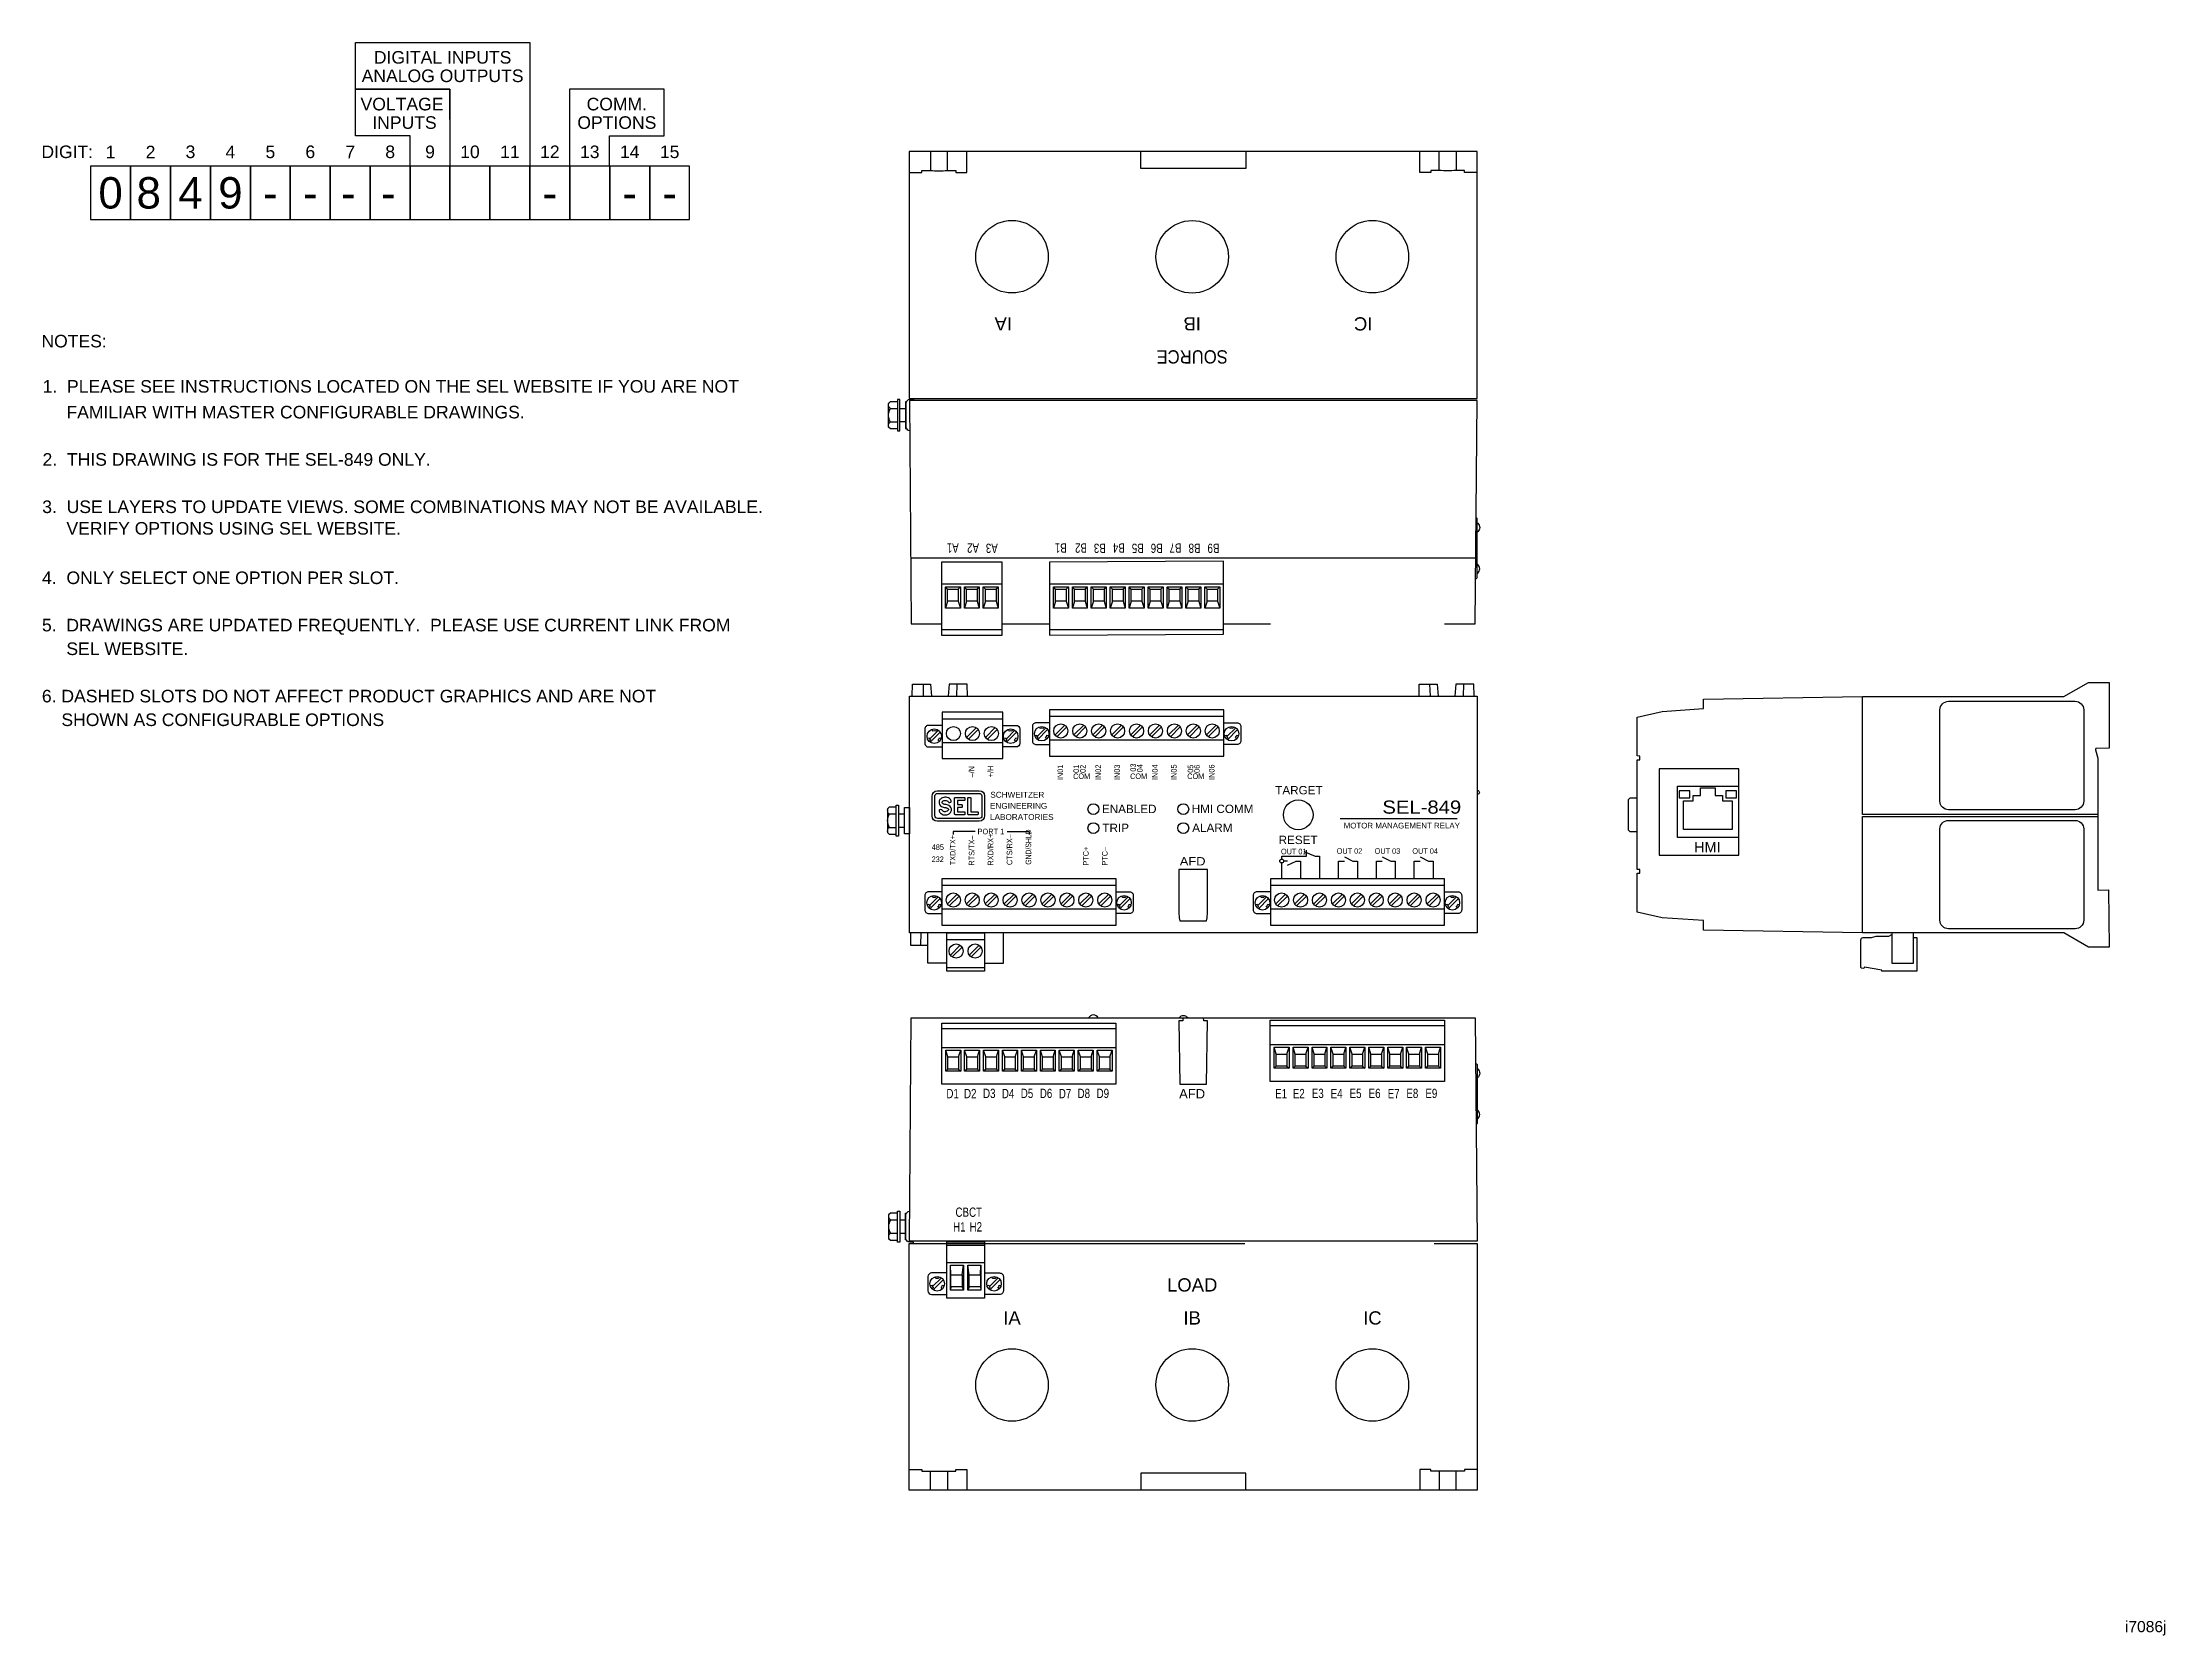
# Model space of a CAD drawing. Header units: inches. Extents: x 1 to 23.4, y 0.4 to 17.2.
import ezdxf
from ezdxf.enums import TextEntityAlignment as Align

# ---------------------------------------------------------------- set-up
doc = ezdxf.new("R2010")
doc.units = ezdxf.units.IN
doc.header["$MEASUREMENT"] = 0
doc.layers.add('4.00____[DWG]', color=7, linetype='Continuous')
doc.styles.add('Arial', font='arial.ttf')

msp = doc.modelspace()

# ---------------------------------------------------------------- linework, layer by layer
at = {"layer": '4.00____[DWG]'}
for points in [[(5.3, 16.411), (5.3, 16.73), (4.3, 16.73), (4.3, 17.224), (6.144, 17.224), (6.144, 15.917)], [(4.878, 15.917), (4.879, 16.236), (4.3, 16.236), (4.3, 16.73), (5.3, 16.73), (5.3, 15.917)], [(6.984, 15.917), (6.984, 16.236), (7.563, 16.236), (7.563, 16.73), (6.562, 16.73), (6.562, 15.917)], [(10.555, 15.871), (10.643, 15.871), (10.643, 15.851), (10.76, 15.851), (10.76, 16.071)], [(13.708, 16.071), (13.708, 15.891), (12.598, 15.891), (12.598, 16.071)], [(15.751, 15.871), (15.663, 15.871), (15.663, 15.851), (15.546, 15.851), (15.546, 16.071)], [(10.153, 15.851), (10.287, 15.851), (10.287, 15.871), (10.376, 15.871)], [(16.153, 15.851), (16.019, 15.851), (16.019, 15.871), (15.93, 15.871)], [(10.027, 13.143), (9.953, 13.143), (9.934, 13.161), (9.934, 13.411), (9.953, 13.429), (10.028, 13.429)], [(9.954, 13.357), (10.028, 13.357)], [(10.052, 13.355), (10.114, 13.355)], [(10.121, 13.426), (10.114, 13.426), (10.114, 13.146), (10.122, 13.146)], [(15.807, 11.082), (16.132, 11.082), (16.152, 13.441), (10.154, 13.441), (10.174, 11.082), (10.494, 11.082)], [(9.954, 13.214), (10.028, 13.214)], [(10.114, 13.217), (10.052, 13.217)], [(10.168, 11.78), (16.138, 11.78)], [(11.134, 11.502), (10.494, 11.502)], [(10.558, 11.449), (10.535, 11.471)], [(10.67, 11.449), (10.693, 11.471)], [(10.758, 11.449), (10.735, 11.471)], [(10.87, 11.449), (10.893, 11.471)], [(10.958, 11.449), (10.935, 11.471)], [(11.07, 11.449), (11.093, 11.471)], [(13.472, 11.502), (11.635, 11.502)], [(11.699, 11.449), (11.676, 11.471)], [(11.811, 11.449), (11.834, 11.471)], [(11.899, 11.449), (11.876, 11.471)], [(12.011, 11.449), (12.034, 11.471)], [(12.099, 11.449), (12.076, 11.471)], [(12.211, 11.449), (12.234, 11.471)], [(12.299, 11.449), (12.276, 11.471)], [(12.411, 11.449), (12.434, 11.471)], [(12.499, 11.449), (12.476, 11.471)], [(12.611, 11.449), (12.634, 11.471)], [(12.699, 11.449), (12.676, 11.471)], [(12.811, 11.449), (12.834, 11.471)], [(12.899, 11.449), (12.876, 11.471)], [(13.011, 11.449), (13.034, 11.471)], [(13.099, 11.449), (13.076, 11.471)], [(13.211, 11.449), (13.234, 11.471)], [(13.299, 11.449), (13.276, 11.471)], [(13.411, 11.449), (13.434, 11.471)], [(10.558, 11.32), (10.535, 11.248)], [(10.67, 11.32), (10.693, 11.248)], [(10.758, 11.32), (10.735, 11.248)], [(10.87, 11.32), (10.893, 11.248)], [(10.958, 11.32), (10.935, 11.248)], [(11.07, 11.32), (11.093, 11.248)], [(11.699, 11.32), (11.676, 11.248)], [(11.811, 11.32), (11.834, 11.248)], [(11.899, 11.32), (11.876, 11.248)], [(12.011, 11.32), (12.034, 11.248)], [(12.099, 11.32), (12.076, 11.248)], [(12.211, 11.32), (12.234, 11.248)], [(12.299, 11.32), (12.276, 11.248)], [(12.411, 11.32), (12.434, 11.248)], [(12.499, 11.32), (12.476, 11.248)], [(12.611, 11.32), (12.634, 11.248)], [(12.699, 11.32), (12.676, 11.248)], [(12.811, 11.32), (12.834, 11.248)], [(12.899, 11.32), (12.876, 11.248)], [(13.011, 11.32), (13.034, 11.248)], [(13.099, 11.32), (13.076, 11.248)], [(13.211, 11.32), (13.234, 11.248)], [(13.299, 11.32), (13.276, 11.248)], [(13.411, 11.32), (13.434, 11.248)], [(10.494, 11.022), (11.134, 11.022)], [(11.134, 11.082), (11.635, 11.082)], [(11.635, 11.022), (13.472, 11.021)], [(13.472, 11.082), (13.97, 11.082)], [(10.185, 10.316), (10.188, 10.445), (10.377, 10.445), (10.388, 10.316)], [(10.298, 10.445), (10.301, 10.316)], [(10.767, 10.316), (10.765, 10.445), (10.575, 10.445), (10.564, 10.316)], [(10.655, 10.445), (10.651, 10.316)], [(15.539, 10.316), (15.541, 10.445), (15.731, 10.445), (15.742, 10.316)], [(15.651, 10.445), (15.655, 10.316)], [(16.121, 10.316), (16.118, 10.445), (15.929, 10.445), (15.918, 10.316)], [(16.008, 10.445), (16.005, 10.316)], [(22.832, 7.666), (22.612, 7.666), (22.352, 7.816), (20.224, 7.816), (18.543, 7.845), (18.543, 7.946), (18.107, 7.976), (17.843, 8.036), (17.843, 8.446), (17.873, 8.447), (17.873, 8.487), (17.843, 8.488), (17.843, 9.644), (17.873, 9.644), (17.873, 9.685), (17.843, 9.686), (17.843, 10.096), (18.107, 10.155), (18.543, 10.186), (18.543, 10.287), (20.224, 10.313), (22.352, 10.313), (22.612, 10.463), (22.832, 10.463), (22.832, 9.768), (22.695, 9.763), (22.693, 9.763), (22.691, 9.763), (22.69, 9.762), (22.688, 9.761), (22.687, 9.759), (22.686, 9.758), (22.686, 9.756), (22.685, 9.754), (22.685, 9.752), (22.686, 9.751), (22.712, 9.664), (22.712, 8.268), (22.824, 8.27), (22.832, 7.666)], [(13.475, 10.102), (11.635, 10.102)], [(22.712, 9.068), (20.224, 9.068), (20.224, 10.313)], [(10.46, 9.957), (10.368, 9.865)], [(10.373, 9.831), (10.48, 9.938)], [(11.14, 10.075), (10.5, 10.075)], [(10.862, 9.985), (10.758, 9.881)], [(10.778, 9.862), (10.881, 9.965)], [(11.062, 9.985), (10.958, 9.881)], [(10.978, 9.862), (11.081, 9.965)], [(11.267, 9.957), (11.175, 9.865)], [(11.18, 9.831), (11.287, 9.938)], [(11.595, 9.984), (11.503, 9.891)], [(11.508, 9.858), (11.615, 9.965)], [(11.796, 10.012), (11.693, 9.908)], [(11.712, 9.889), (11.816, 9.992)], [(11.996, 10.012), (11.893, 9.908)], [(11.912, 9.889), (12.016, 9.992)], [(12.196, 10.012), (12.093, 9.908)], [(12.112, 9.889), (12.216, 9.992)], [(12.396, 10.012), (12.293, 9.908)], [(12.312, 9.889), (12.416, 9.992)], [(12.596, 10.012), (12.493, 9.908)], [(12.512, 9.889), (12.616, 9.992)], [(12.796, 10.012), (12.693, 9.908)], [(12.712, 9.889), (12.816, 9.992)], [(12.996, 10.012), (12.893, 9.908)], [(12.912, 9.889), (13.016, 9.992)], [(13.196, 10.012), (13.093, 9.908)], [(13.112, 9.889), (13.216, 9.992)], [(13.396, 10.012), (13.293, 9.908)], [(13.312, 9.889), (13.416, 9.992)], [(13.602, 9.984), (13.509, 9.891)], [(13.515, 9.858), (13.622, 9.965)], [(11.14, 9.826), (10.5, 9.826)], [(13.475, 9.853), (11.635, 9.853)], [(18.913, 9.349), (18.919, 9.349), (18.919, 9.549), (18.075, 9.549), (18.075, 8.637), (18.919, 8.637), (18.919, 8.837), (18.913, 8.837)], [(17.843, 9.239), (17.767, 9.239), (17.75, 9.221), (17.75, 8.906), (17.767, 8.889), (17.843, 8.889)], [(18.913, 8.823), (18.268, 8.823), (18.268, 9.368), (18.913, 9.368), (18.913, 8.823)], [(18.287, 9.316), (18.287, 9.242), (18.401, 9.242), (18.401, 9.316), (18.287, 9.316)], [(18.846, 9.212), (18.846, 8.908), (18.334, 8.908), (18.334, 9.212), (18.436, 9.212), (18.436, 9.267), (18.513, 9.267), (18.513, 9.349), (18.667, 9.349), (18.667, 9.267), (18.744, 9.267), (18.744, 9.212), (18.846, 9.212)], [(18.78, 9.316), (18.78, 9.242), (18.894, 9.242), (18.894, 9.316), (18.78, 9.316)], [(10.014, 9.145), (9.94, 9.145), (9.921, 9.127), (9.921, 8.877), (9.94, 8.859), (10.015, 8.859)], [(9.941, 9.074), (10.015, 9.074)], [(10.101, 9.071), (10.039, 9.071)], [(15.94, 9.021), (14.706, 9.021)], [(20.224, 7.816), (20.224, 9.046), (22.712, 9.046)], [(9.941, 8.931), (10.015, 8.931)], [(10.039, 8.933), (10.101, 8.933)], [(10.848, 8.888), (10.618, 8.888), (10.618, 8.857)], [(11.188, 8.888), (11.418, 8.888), (11.418, 8.857)], [(14.088, 8.596), (14.088, 8.626), (14.35, 8.626), (14.35, 8.692)], [(14.088, 8.388), (14.088, 8.556)], [(14.15, 8.576), (14.108, 8.576)], [(14.15, 8.533), (14.24, 8.576), (14.288, 8.576), (14.288, 8.388)], [(14.321, 8.678), (14.44, 8.626), (14.488, 8.626), (14.488, 8.388)], [(14.688, 8.388), (14.688, 8.576), (14.75, 8.576)], [(14.75, 8.62), (14.84, 8.576), (14.888, 8.576), (14.888, 8.388)], [(15.088, 8.388), (15.088, 8.576), (15.15, 8.576)], [(15.15, 8.62), (15.24, 8.576), (15.288, 8.576), (15.288, 8.388)], [(15.488, 8.388), (15.488, 8.576), (15.55, 8.576)], [(15.55, 8.62), (15.64, 8.576), (15.688, 8.576), (15.688, 8.388)], [(12.338, 8.316), (10.498, 8.316)], [(13.305, 8.485), (13.001, 8.485), (13.001, 8.033), (13.005, 7.974), (13.013, 7.943), (13.293, 7.943), (13.301, 7.974), (13.305, 8.033), (13.305, 8.485)], [(15.808, 8.316), (13.968, 8.316)], [(10.458, 8.198), (10.366, 8.106)], [(10.371, 8.072), (10.478, 8.179)], [(10.66, 8.226), (10.556, 8.122)], [(10.576, 8.103), (10.679, 8.206)], [(10.86, 8.226), (10.756, 8.122)], [(10.776, 8.103), (10.879, 8.206)], [(11.06, 8.226), (10.956, 8.122)], [(10.976, 8.103), (11.079, 8.206)], [(11.26, 8.226), (11.156, 8.122)], [(11.176, 8.103), (11.279, 8.206)], [(11.46, 8.226), (11.356, 8.122)], [(11.376, 8.103), (11.479, 8.206)], [(11.66, 8.226), (11.556, 8.122)], [(11.576, 8.103), (11.679, 8.206)], [(11.86, 8.226), (11.756, 8.122)], [(11.776, 8.103), (11.879, 8.206)], [(12.06, 8.226), (11.956, 8.122)], [(11.976, 8.103), (12.079, 8.206)], [(12.26, 8.226), (12.156, 8.122)], [(12.176, 8.103), (12.279, 8.206)], [(12.465, 8.198), (12.373, 8.106)], [(12.378, 8.072), (12.485, 8.179)], [(13.928, 8.198), (13.836, 8.106)], [(13.841, 8.072), (13.948, 8.179)], [(14.129, 8.226), (14.026, 8.122)], [(14.045, 8.103), (14.149, 8.206)], [(14.329, 8.226), (14.226, 8.122)], [(14.245, 8.103), (14.349, 8.206)], [(14.529, 8.226), (14.426, 8.122)], [(14.445, 8.103), (14.549, 8.206)], [(14.729, 8.226), (14.626, 8.122)], [(14.645, 8.103), (14.749, 8.206)], [(14.929, 8.226), (14.826, 8.122)], [(14.845, 8.103), (14.949, 8.206)], [(15.129, 8.226), (15.026, 8.122)], [(15.045, 8.103), (15.149, 8.206)], [(15.329, 8.226), (15.226, 8.122)], [(15.245, 8.103), (15.349, 8.206)], [(15.529, 8.226), (15.426, 8.122)], [(15.445, 8.103), (15.549, 8.206)], [(15.729, 8.226), (15.626, 8.122)], [(15.645, 8.103), (15.749, 8.206)], [(15.935, 8.198), (15.843, 8.106)], [(15.848, 8.072), (15.955, 8.179)], [(12.338, 8.067), (10.498, 8.067)], [(15.808, 8.067), (13.968, 8.067)], [(10.164, 7.816), (10.166, 7.687), (10.348, 7.687)], [(10.276, 7.687), (10.28, 7.816)], [(10.548, 7.498), (10.348, 7.498), (10.348, 7.816)], [(10.948, 7.743), (10.548, 7.743)], [(10.69, 7.686), (10.587, 7.583)], [(10.606, 7.563), (10.71, 7.667)], [(10.89, 7.686), (10.787, 7.583)], [(10.806, 7.563), (10.91, 7.667)], [(10.948, 7.498), (11.148, 7.498), (11.148, 7.816)], [(20.536, 7.816), (20.536, 7.498), (20.764, 7.498), (20.764, 7.816)], [(10.548, 7.451), (10.948, 7.451)], [(12.337, 6.804), (10.497, 6.804)], [(13.043, 6.918), (13.042, 6.888), (13.001, 6.888), (13.013, 6.218), (13.293, 6.218), (13.305, 6.888), (13.264, 6.888), (13.263, 6.918)], [(15.807, 6.835), (13.967, 6.835)], [(12.337, 6.604), (10.497, 6.604)], [(10.561, 6.506), (10.538, 6.579)], [(10.673, 6.506), (10.696, 6.579)], [(10.761, 6.506), (10.738, 6.579)], [(10.873, 6.506), (10.896, 6.579)], [(10.961, 6.506), (10.938, 6.579)], [(11.073, 6.506), (11.096, 6.579)], [(11.161, 6.506), (11.138, 6.579)], [(11.273, 6.506), (11.296, 6.579)], [(11.361, 6.506), (11.338, 6.579)], [(11.473, 6.506), (11.496, 6.579)], [(11.561, 6.506), (11.538, 6.579)], [(11.673, 6.506), (11.696, 6.579)], [(11.761, 6.506), (11.738, 6.579)], [(11.873, 6.506), (11.896, 6.579)], [(11.961, 6.506), (11.938, 6.579)], [(12.073, 6.506), (12.096, 6.579)], [(12.161, 6.506), (12.138, 6.579)], [(12.273, 6.506), (12.296, 6.579)], [(15.807, 6.634), (13.967, 6.634)], [(14.031, 6.537), (14.008, 6.609)], [(14.143, 6.537), (14.166, 6.609)], [(14.231, 6.537), (14.208, 6.609)], [(14.343, 6.537), (14.366, 6.609)], [(14.431, 6.537), (14.408, 6.609)], [(14.543, 6.537), (14.566, 6.609)], [(14.631, 6.537), (14.608, 6.609)], [(14.743, 6.537), (14.766, 6.609)], [(14.831, 6.537), (14.808, 6.609)], [(14.943, 6.537), (14.966, 6.609)], [(15.031, 6.537), (15.008, 6.609)], [(15.143, 6.537), (15.166, 6.609)], [(15.231, 6.537), (15.208, 6.609)], [(15.343, 6.537), (15.366, 6.609)], [(15.431, 6.537), (15.408, 6.609)], [(15.543, 6.537), (15.566, 6.609)], [(15.631, 6.537), (15.608, 6.609)], [(15.743, 6.537), (15.766, 6.609)], [(10.561, 6.377), (10.538, 6.356)], [(10.673, 6.377), (10.696, 6.356)], [(10.761, 6.377), (10.738, 6.356)], [(10.873, 6.377), (10.896, 6.356)], [(10.961, 6.377), (10.938, 6.356)], [(11.073, 6.377), (11.096, 6.356)], [(11.161, 6.377), (11.138, 6.356)], [(11.273, 6.377), (11.296, 6.356)], [(11.361, 6.377), (11.338, 6.356)], [(11.473, 6.377), (11.496, 6.356)], [(11.561, 6.377), (11.538, 6.356)], [(11.673, 6.377), (11.696, 6.356)], [(11.761, 6.377), (11.738, 6.356)], [(11.873, 6.377), (11.896, 6.356)], [(11.961, 6.377), (11.938, 6.356)], [(12.073, 6.377), (12.096, 6.356)], [(12.161, 6.377), (12.138, 6.356)], [(12.273, 6.377), (12.296, 6.356)], [(14.031, 6.408), (14.008, 6.386)], [(14.143, 6.408), (14.166, 6.386)], [(14.231, 6.408), (14.208, 6.386)], [(14.343, 6.408), (14.366, 6.386)], [(14.431, 6.408), (14.408, 6.386)], [(14.543, 6.408), (14.566, 6.386)], [(14.631, 6.408), (14.608, 6.386)], [(14.743, 6.408), (14.766, 6.386)], [(14.831, 6.408), (14.808, 6.386)], [(14.943, 6.408), (14.966, 6.386)], [(15.031, 6.408), (15.008, 6.386)], [(15.143, 6.408), (15.166, 6.386)], [(15.231, 6.408), (15.208, 6.386)], [(15.343, 6.408), (15.366, 6.386)], [(15.431, 6.408), (15.408, 6.386)], [(15.543, 6.408), (15.566, 6.386)], [(15.631, 6.408), (15.608, 6.386)], [(15.743, 6.408), (15.766, 6.386)], [(10.027, 4.857), (9.953, 4.857), (9.934, 4.839), (9.934, 4.589), (9.953, 4.571), (10.028, 4.571)], [(9.954, 4.786), (10.028, 4.786)], [(10.114, 4.783), (10.052, 4.783)], [(10.121, 4.574), (10.114, 4.574), (10.114, 4.854), (10.122, 4.854)], [(9.954, 4.643), (10.028, 4.643)], [(10.052, 4.645), (10.114, 4.645)], [(15.698, 4.536), (16.153, 4.536), (16.153, 1.929), (10.153, 1.929), (10.153, 4.536), (13.698, 4.536)], [(10.548, 4.516), (10.948, 4.516)], [(10.548, 4.333), (10.948, 4.333)], [(10.592, 4.203), (10.587, 4.307)], [(10.712, 4.203), (10.726, 4.307)], [(10.785, 4.203), (10.77, 4.307)], [(10.904, 4.203), (10.91, 4.307)], [(10.492, 4.173), (10.399, 4.08)], [(10.404, 4.046), (10.511, 4.153)], [(10.592, 4.077), (10.587, 4.042)], [(10.712, 4.077), (10.726, 4.042)], [(10.785, 4.077), (10.77, 4.042)], [(10.904, 4.077), (10.91, 4.042)], [(11.092, 4.173), (10.999, 4.08)], [(11.004, 4.046), (11.111, 4.153)], [(10.153, 2.149), (10.287, 2.149), (10.287, 2.129), (10.376, 2.129)], [(10.555, 2.129), (10.643, 2.129), (10.643, 2.149), (10.76, 2.149), (10.76, 1.929)], [(13.708, 1.929), (13.708, 2.109), (12.598, 2.109), (12.598, 1.929)], [(15.751, 2.129), (15.663, 2.129), (15.663, 2.149), (15.546, 2.149), (15.546, 1.929)], [(16.153, 2.149), (16.019, 2.149), (16.019, 2.129), (15.93, 2.129)]]:
    msp.add_lwpolyline(points, dxfattribs=at)
for points in [[(10.153, 13.464), (16.153, 13.464), (16.153, 16.071), (10.153, 16.071)], [(1.503, 15.917), (1.503, 15.354), (1.925, 15.354), (1.925, 15.917)], [(1.925, 15.917), (1.925, 15.354), (2.347, 15.354), (2.347, 15.917)], [(2.347, 15.917), (2.347, 15.354), (2.769, 15.354), (2.769, 15.917)], [(2.769, 15.917), (2.769, 15.354), (3.191, 15.354), (3.191, 15.917)], [(3.191, 15.917), (3.191, 15.354), (3.613, 15.354), (3.613, 15.917)], [(3.613, 15.917), (3.613, 15.354), (4.035, 15.354), (4.035, 15.917)], [(4.035, 15.917), (4.035, 15.354), (4.457, 15.354), (4.457, 15.917)], [(4.457, 15.917), (4.457, 15.354), (4.878, 15.354), (4.878, 15.917)], [(4.878, 15.917), (4.878, 15.354), (5.3, 15.354), (5.3, 15.917)], [(5.3, 15.917), (5.3, 15.354), (5.722, 15.354), (5.722, 15.917)], [(5.722, 15.917), (5.722, 15.354), (6.144, 15.354), (6.144, 15.917)], [(6.144, 15.917), (6.144, 15.354), (6.566, 15.354), (6.566, 15.917)], [(6.566, 15.917), (6.566, 15.354), (6.988, 15.354), (6.988, 15.917)], [(6.988, 15.917), (6.988, 15.354), (7.41, 15.354), (7.41, 15.917)], [(7.41, 15.917), (7.41, 15.354), (7.832, 15.354), (7.832, 15.917)], [(10.028, 13.122), (10.052, 13.122), (10.052, 13.45), (10.028, 13.45)], [(10.494, 10.963), (11.134, 10.963), (11.135, 11.734), (10.495, 11.734)], [(11.635, 10.963), (13.472, 10.973), (13.472, 11.745), (11.636, 11.734)], [(10.535, 11.471), (10.693, 11.471), (10.693, 11.248), (10.535, 11.248)], [(10.558, 11.449), (10.67, 11.449), (10.67, 11.32), (10.558, 11.32)], [(10.735, 11.471), (10.893, 11.471), (10.893, 11.248), (10.735, 11.248)], [(10.758, 11.449), (10.87, 11.449), (10.87, 11.32), (10.758, 11.32)], [(10.935, 11.471), (11.093, 11.471), (11.093, 11.248), (10.935, 11.248)], [(10.958, 11.449), (11.07, 11.449), (11.07, 11.32), (10.958, 11.32)], [(11.676, 11.471), (11.834, 11.471), (11.834, 11.248), (11.676, 11.248)], [(11.699, 11.449), (11.811, 11.449), (11.811, 11.32), (11.699, 11.32)], [(11.876, 11.471), (12.034, 11.471), (12.034, 11.248), (11.876, 11.248)], [(11.899, 11.449), (12.011, 11.449), (12.011, 11.32), (11.899, 11.32)], [(12.076, 11.471), (12.234, 11.471), (12.234, 11.248), (12.076, 11.248)], [(12.099, 11.449), (12.211, 11.449), (12.211, 11.32), (12.099, 11.32)], [(12.276, 11.471), (12.434, 11.471), (12.434, 11.248), (12.276, 11.248)], [(12.299, 11.449), (12.411, 11.449), (12.411, 11.32), (12.299, 11.32)], [(12.476, 11.471), (12.634, 11.471), (12.634, 11.248), (12.476, 11.248)], [(12.499, 11.449), (12.611, 11.449), (12.611, 11.32), (12.499, 11.32)], [(12.676, 11.471), (12.834, 11.471), (12.834, 11.248), (12.676, 11.248)], [(12.699, 11.449), (12.811, 11.449), (12.811, 11.32), (12.699, 11.32)], [(12.876, 11.471), (13.034, 11.471), (13.034, 11.248), (12.876, 11.248)], [(12.899, 11.449), (13.011, 11.449), (13.011, 11.32), (12.899, 11.32)], [(13.076, 11.471), (13.234, 11.471), (13.234, 11.248), (13.076, 11.248)], [(13.099, 11.449), (13.211, 11.449), (13.211, 11.32), (13.099, 11.32)], [(13.276, 11.471), (13.434, 11.471), (13.434, 11.248), (13.276, 11.248)], [(13.299, 11.449), (13.411, 11.449), (13.411, 11.32), (13.299, 11.32)], [(10.154, 10.316), (16.152, 10.316), (16.152, 7.816), (10.154, 7.816)], [(10.5, 9.658), (11.14, 9.658), (11.14, 10.147), (10.5, 10.147)], [(11.635, 9.684), (13.475, 9.684), (13.475, 10.173), (11.635, 10.173)], [(10.015, 9.166), (10.039, 9.166), (10.039, 8.838), (10.015, 8.838)], [(10.101, 9.142), (10.154, 9.142), (10.154, 8.862), (10.101, 8.862)], [(10.498, 7.899), (12.338, 7.899), (12.338, 8.388), (10.498, 8.388)], [(13.968, 7.899), (15.808, 7.899), (15.808, 8.388), (13.968, 8.388)], [(10.948, 7.411), (10.548, 7.411), (10.548, 7.816), (10.948, 7.816)], [(10.174, 6.918), (16.132, 6.918), (16.152, 4.559), (10.154, 4.559)], [(10.497, 6.864), (12.337, 6.864), (12.337, 6.218), (10.497, 6.218)], [(13.967, 6.894), (15.807, 6.894), (15.807, 6.248), (13.967, 6.248)], [(10.538, 6.579), (10.696, 6.579), (10.696, 6.356), (10.538, 6.356)], [(10.561, 6.506), (10.673, 6.506), (10.673, 6.377), (10.561, 6.377)], [(10.738, 6.579), (10.896, 6.579), (10.896, 6.356), (10.738, 6.356)], [(10.761, 6.506), (10.873, 6.506), (10.873, 6.377), (10.761, 6.377)], [(10.938, 6.579), (11.096, 6.579), (11.096, 6.356), (10.938, 6.356)], [(10.961, 6.506), (11.073, 6.506), (11.073, 6.377), (10.961, 6.377)], [(11.138, 6.579), (11.296, 6.579), (11.296, 6.356), (11.138, 6.356)], [(11.161, 6.506), (11.273, 6.506), (11.273, 6.377), (11.161, 6.377)], [(11.338, 6.579), (11.496, 6.579), (11.496, 6.356), (11.338, 6.356)], [(11.361, 6.506), (11.473, 6.506), (11.473, 6.377), (11.361, 6.377)], [(11.538, 6.579), (11.696, 6.579), (11.696, 6.356), (11.538, 6.356)], [(11.561, 6.506), (11.673, 6.506), (11.673, 6.377), (11.561, 6.377)], [(11.738, 6.579), (11.896, 6.579), (11.896, 6.356), (11.738, 6.356)], [(11.761, 6.506), (11.873, 6.506), (11.873, 6.377), (11.761, 6.377)], [(11.938, 6.579), (12.096, 6.579), (12.096, 6.356), (11.938, 6.356)], [(11.961, 6.506), (12.073, 6.506), (12.073, 6.377), (11.961, 6.377)], [(12.138, 6.579), (12.296, 6.579), (12.296, 6.356), (12.138, 6.356)], [(12.161, 6.506), (12.273, 6.506), (12.273, 6.377), (12.161, 6.377)], [(14.008, 6.609), (14.166, 6.609), (14.166, 6.386), (14.008, 6.386)], [(14.031, 6.537), (14.143, 6.537), (14.143, 6.408), (14.031, 6.408)], [(14.208, 6.609), (14.366, 6.609), (14.366, 6.386), (14.208, 6.386)], [(14.231, 6.537), (14.343, 6.537), (14.343, 6.408), (14.231, 6.408)], [(14.408, 6.609), (14.566, 6.609), (14.566, 6.386), (14.408, 6.386)], [(14.431, 6.537), (14.543, 6.537), (14.543, 6.408), (14.431, 6.408)], [(14.608, 6.609), (14.766, 6.609), (14.766, 6.386), (14.608, 6.386)], [(14.631, 6.537), (14.743, 6.537), (14.743, 6.408), (14.631, 6.408)], [(14.808, 6.609), (14.966, 6.609), (14.966, 6.386), (14.808, 6.386)], [(14.831, 6.537), (14.943, 6.537), (14.943, 6.408), (14.831, 6.408)], [(15.008, 6.609), (15.166, 6.609), (15.166, 6.386), (15.008, 6.386)], [(15.031, 6.537), (15.143, 6.537), (15.143, 6.408), (15.031, 6.408)], [(15.208, 6.609), (15.366, 6.609), (15.366, 6.386), (15.208, 6.386)], [(15.231, 6.537), (15.343, 6.537), (15.343, 6.408), (15.231, 6.408)], [(15.408, 6.609), (15.566, 6.609), (15.566, 6.386), (15.408, 6.386)], [(15.431, 6.537), (15.543, 6.537), (15.543, 6.408), (15.431, 6.408)], [(15.608, 6.609), (15.766, 6.609), (15.766, 6.386), (15.608, 6.386)], [(15.631, 6.537), (15.743, 6.537), (15.743, 6.408), (15.631, 6.408)], [(10.028, 4.878), (10.052, 4.878), (10.052, 4.55), (10.028, 4.55)], [(10.548, 4.553), (10.948, 4.553), (10.948, 3.958), (10.548, 3.958)], [(10.587, 4.307), (10.726, 4.307), (10.726, 4.042), (10.587, 4.042)], [(10.77, 4.307), (10.91, 4.307), (10.91, 4.042), (10.77, 4.042)], [(10.592, 4.203), (10.712, 4.203), (10.712, 4.077), (10.592, 4.077)], [(10.785, 4.203), (10.904, 4.203), (10.904, 4.077), (10.785, 4.077)]]:
    msp.add_lwpolyline(points, close=True, dxfattribs=at)
for points in [[(10.376, 16.071), (10.376, 15.87, 0.01718), (10.555, 15.87), (10.555, 16.071)], [(15.93, 16.071), (15.93, 15.87, -0.01718), (15.751, 15.87), (15.751, 16.071)], [(10.198, 13.463), (10.198, 13.451), (10.158, 13.451, 0.414111), (10.118, 13.411), (10.118, 13.164, 0.402497), (10.156, 13.124, 0.020086)], [(9.942, 13.153, -0.444874), (9.954, 13.214, -0.285531), (9.954, 13.357, -0.441118), (9.942, 13.419, -0.441118)], [(16.136, 11.562, 0.020086), (16.145, 11.562, 0.406389), (16.153, 11.57), (16.153, 12.192, 0.414214), (16.145, 12.2), (16.141, 12.2)], [(16.153, 12.145), (16.159, 12.144, -0.458361), (16.159, 12.053), (16.153, 12.053)], [(16.153, 11.618), (16.159, 11.618, 0.458361), (16.159, 11.709), (16.153, 11.709)], [(10.5, 10.009), (10.358, 10.009, 0.414214), (10.318, 9.97), (10.318, 9.82, 0.414214), (10.358, 9.781), (10.5, 9.781)], [(10.343, 9.874), (10.362, 9.879, 0.131653), (10.376, 9.854), (10.363, 9.84)], [(10.437, 9.968), (10.432, 9.949, 0.131653), (10.402, 9.949), (10.397, 9.968)], [(10.471, 9.84), (10.457, 9.854, 0.131653), (10.472, 9.879), (10.491, 9.874)], [(11.14, 10.009), (11.283, 10.009, -0.414214), (11.322, 9.97), (11.322, 9.82, -0.414214), (11.283, 9.781), (11.14, 9.781)], [(11.15, 9.874), (11.169, 9.879, 0.131653), (11.183, 9.854), (11.169, 9.84)], [(11.244, 9.968), (11.238, 9.949, 0.131653), (11.209, 9.949), (11.204, 9.968)], [(11.278, 9.84), (11.264, 9.854, 0.131653), (11.279, 9.879), (11.298, 9.874)], [(11.635, 10.036), (11.493, 10.036, 0.414214), (11.453, 9.996), (11.453, 9.847, 0.414214), (11.493, 9.807), (11.635, 9.807)], [(11.477, 9.901), (11.496, 9.906, 0.131653), (11.511, 9.881), (11.497, 9.867)], [(11.571, 9.995), (11.566, 9.976, 0.131653), (11.537, 9.976), (11.532, 9.995)], [(11.606, 9.867), (11.592, 9.881, 0.131653), (11.607, 9.906), (11.626, 9.901)], [(13.475, 10.036), (13.617, 10.036, -0.414214), (13.657, 9.996), (13.657, 9.847, -0.414214), (13.617, 9.807), (13.475, 9.807)], [(13.484, 9.901), (13.503, 9.906, 0.131653), (13.518, 9.881), (13.504, 9.867)], [(13.578, 9.995), (13.573, 9.976, 0.131653), (13.544, 9.976), (13.538, 9.995)], [(13.613, 9.867), (13.599, 9.881, 0.131653), (13.613, 9.906), (13.633, 9.901)], [(16.152, 9.321), (16.156, 9.321, -0.981984), (16.156, 9.279), (16.152, 9.279)], [(9.929, 9.135, 0.444874), (9.941, 9.074, 0.285531), (9.941, 8.931, 0.441118), (9.929, 8.869, 0.441118)], [(10.498, 8.25), (10.356, 8.25, 0.414214), (10.316, 8.21), (10.316, 8.061, 0.414214), (10.356, 8.021), (10.498, 8.021)], [(10.341, 8.115), (10.36, 8.12, 0.131653), (10.374, 8.095), (10.36, 8.081)], [(10.435, 8.209), (10.43, 8.19, 0.131653), (10.4, 8.19), (10.395, 8.209)], [(10.469, 8.081), (10.455, 8.095, 0.131653), (10.47, 8.12), (10.489, 8.115)], [(12.338, 8.25), (12.481, 8.25, -0.414214), (12.52, 8.21), (12.52, 8.061, -0.414214), (12.481, 8.021), (12.338, 8.021)], [(12.347, 8.115), (12.366, 8.12, 0.131653), (12.381, 8.095), (12.367, 8.081)], [(12.441, 8.209), (12.436, 8.19, 0.131653), (12.407, 8.19), (12.402, 8.209)], [(12.476, 8.081), (12.462, 8.095, 0.131653), (12.477, 8.12), (12.496, 8.115)], [(13.968, 8.25), (13.826, 8.25, 0.414214), (13.786, 8.21), (13.786, 8.061, 0.414214), (13.826, 8.021), (13.968, 8.021)], [(13.81, 8.115), (13.829, 8.12, 0.131653), (13.844, 8.095), (13.83, 8.081)], [(13.905, 8.209), (13.899, 8.19, 0.131653), (13.87, 8.19), (13.865, 8.209)], [(13.939, 8.081), (13.925, 8.095, 0.131653), (13.94, 8.12), (13.959, 8.115)], [(15.808, 8.25), (15.95, 8.25, -0.414214), (15.99, 8.21), (15.99, 8.061, -0.414214), (15.95, 8.021), (15.808, 8.021)], [(15.817, 8.115), (15.836, 8.12, 0.131653), (15.851, 8.095), (15.837, 8.081)], [(15.911, 8.209), (15.906, 8.19, 0.131653), (15.877, 8.19), (15.872, 8.209)], [(15.946, 8.081), (15.932, 8.095, 0.131653), (15.947, 8.12), (15.966, 8.115)], [(20.764, 7.767), (20.798, 7.767), (20.798, 7.411), (20.435, 7.411, -0.413749), (20.428, 7.419), (20.428, 7.423), (20.244, 7.455), (20.237, 7.442), (20.215, 7.443, -0.40016), (20.207, 7.451), (20.207, 7.743, -0.414558), (20.231, 7.767), (20.321, 7.767), (20.37, 7.781), (20.502, 7.781), (20.536, 7.801)], [(12.15, 6.918, 0.623857), (12.048, 6.918)], [(13.095, 6.918, 0.511769), (13.003, 6.918)], [(16.136, 6.435, -0.020086), (16.145, 6.435, -0.406389), (16.153, 6.427), (16.153, 5.805, -0.414214), (16.145, 5.797), (16.141, 5.797)], [(16.153, 6.379), (16.159, 6.379, -0.458361), (16.159, 6.288), (16.153, 6.288)], [(16.153, 5.853), (16.159, 5.853, 0.458361), (16.159, 5.944), (16.153, 5.944)], [(9.942, 4.847, 0.444874), (9.954, 4.786, 0.285531), (9.954, 4.643, 0.441118), (9.942, 4.581, 0.441118)], [(10.198, 4.537), (10.198, 4.549), (10.158, 4.549, -0.414111), (10.118, 4.589), (10.118, 4.836, -0.402497), (10.156, 4.876, -0.020086)], [(10.548, 4.224), (10.389, 4.224, 0.414214), (10.35, 4.185), (10.35, 4.035, 0.414214), (10.389, 3.996), (10.548, 3.996)], [(10.374, 4.09), (10.393, 4.095, 0.131653), (10.408, 4.069), (10.394, 4.055)], [(10.468, 4.184), (10.463, 4.165, 0.131653), (10.433, 4.165), (10.428, 4.184)], [(10.502, 4.055), (10.489, 4.069, 0.131653), (10.503, 4.095), (10.522, 4.09)], [(10.948, 4.224), (11.107, 4.224, -0.414214), (11.147, 4.185), (11.147, 4.035, -0.414214), (11.107, 3.996), (10.948, 3.996)], [(10.974, 4.09), (10.993, 4.095, 0.131653), (11.008, 4.069), (10.994, 4.055)], [(11.068, 4.184), (11.063, 4.165, 0.131653), (11.033, 4.165), (11.028, 4.184)], [(11.102, 4.055), (11.089, 4.069, 0.131653), (11.103, 4.095), (11.122, 4.09)], [(10.376, 1.929), (10.376, 2.13, -0.01718), (10.555, 2.13), (10.555, 1.929)], [(15.93, 1.929), (15.93, 2.13, 0.01718), (15.751, 2.13), (15.751, 1.929)]]:
    msp.add_lwpolyline(points, format="xyb", dxfattribs=at)
for points in [[(21.132, 10.263), (22.472, 10.263, -0.414259), (22.562, 10.173), (22.562, 9.208, -0.414168), (22.472, 9.118), (21.132, 9.118, -0.414259), (21.042, 9.208), (21.042, 10.173, -0.414168)], [(10.449, 8.996, -0.4132), (10.393, 9.052), (10.393, 9.261, -0.404471), (10.449, 9.319), (10.893, 9.319, -0.4132), (10.949, 9.262), (10.949, 9.053, -0.404471), (10.893, 8.996)], [(10.453, 9.026, -0.420704), (10.424, 9.052), (10.424, 9.263, -0.441125), (10.453, 9.289), (10.891, 9.289, -0.420704), (10.92, 9.263), (10.92, 9.053, -0.441125), (10.891, 9.026)], [(10.53, 9.25, 0.192116), (10.482, 9.231, 0.12608), (10.468, 9.203, 0.336344), (10.494, 9.151, 0.087668), (10.532, 9.141, -0.022201), (10.544, 9.139, -0.039737), (10.552, 9.136, -0.23043), (10.566, 9.123, -0.182747), (10.564, 9.112, -0.221111), (10.539, 9.098, -0.058363), (10.523, 9.097, -0.13415), (10.506, 9.106, 0.006668), (10.497, 9.117, 0.085557), (10.495, 9.118, 0.231613), (10.473, 9.117, 0.170757), (10.468, 9.111, 0.118457), (10.469, 9.102, 0.153081), (10.489, 9.077, 0.186266), (10.536, 9.063, 0.192116), (10.583, 9.082, 0.12608), (10.598, 9.111, 0.336344), (10.572, 9.162, 0.087668), (10.533, 9.173, -0.022201), (10.522, 9.175, -0.039737), (10.514, 9.177, -0.23043), (10.5, 9.191, -0.182747), (10.501, 9.202, -0.221111), (10.527, 9.216, -0.058363), (10.543, 9.216, -0.13415), (10.56, 9.208, 0.006668), (10.569, 9.197, 0.085557), (10.571, 9.195, 0.231613), (10.593, 9.197, 0.170757), (10.597, 9.203, 0.118457), (10.596, 9.212, 0.153081), (10.577, 9.236, 0.186266)], [(10.631, 9.074), (10.631, 9.238, -0.076988), (10.632, 9.242, -0.100965), (10.634, 9.245, -0.102674), (10.637, 9.247, -0.07201), (10.64, 9.248), (10.733, 9.248, -0.048364), (10.736, 9.247, -0.116354), (10.739, 9.245, -0.122593), (10.741, 9.242, -0.034253), (10.741, 9.239), (10.741, 9.224, -0.034253), (10.741, 9.221, -0.122593), (10.739, 9.218, -0.116354), (10.736, 9.216, -0.048364), (10.733, 9.215), (10.663, 9.215), (10.663, 9.172), (10.704, 9.172, -0.060703), (10.706, 9.172, -0.109475), (10.708, 9.171, -0.113248), (10.71, 9.168, -0.051552), (10.71, 9.165), (10.71, 9.148, -0.051552), (10.71, 9.144, -0.113248), (10.708, 9.142, -0.109475), (10.706, 9.14, -0.060703), (10.704, 9.14), (10.663, 9.14), (10.663, 9.097), (10.733, 9.097, -0.048364), (10.736, 9.097, -0.116354), (10.739, 9.095, -0.122593), (10.741, 9.092, -0.034253), (10.741, 9.089), (10.741, 9.074, -0.034253), (10.741, 9.071, -0.122593), (10.739, 9.068, -0.116354), (10.736, 9.065, -0.048364), (10.733, 9.065), (10.64, 9.065, -0.07201), (10.637, 9.066, -0.102674), (10.634, 9.067, -0.100965), (10.632, 9.07, -0.076988), (10.631, 9.074)], [(10.804, 9.238), (10.804, 9.097), (10.872, 9.097, -0.048364), (10.875, 9.097, -0.116354), (10.878, 9.095, -0.122593), (10.88, 9.092, -0.034253), (10.88, 9.089), (10.88, 9.074, -0.034253), (10.88, 9.071, -0.122593), (10.878, 9.068, -0.116354), (10.875, 9.065, -0.048364), (10.872, 9.065), (10.779, 9.065, -0.07201), (10.776, 9.066, -0.102674), (10.773, 9.067, -0.100965), (10.771, 9.07, -0.076988), (10.77, 9.074), (10.77, 9.238, -0.076988), (10.771, 9.242, -0.100965), (10.773, 9.245, -0.102674), (10.776, 9.247, -0.07201), (10.779, 9.248), (10.795, 9.248, -0.07201), (10.798, 9.247, -0.102674), (10.801, 9.245, -0.100965), (10.803, 9.242, -0.076988), (10.804, 9.238)], [(21.132, 9.005), (22.472, 9.005, -0.414259), (22.562, 8.915), (22.562, 7.95, -0.414168), (22.472, 7.86), (21.132, 7.86, -0.414259), (21.042, 7.95), (21.042, 8.915, -0.414168)]]:
    msp.add_lwpolyline(points, format="xyb", close=True, dxfattribs=at)
for centre, radius in [((11.238, 14.96), 0.383), ((13.142, 14.959), 0.383), ((15.046, 14.96), 0.383), ((10.417, 9.894), 0.0768), ((10.62, 9.923), 0.0745), ((10.82, 9.923), 0.0745), ((11.02, 9.923), 0.0745), ((11.224, 9.894), 0.0768), ((11.552, 9.921), 0.0768), ((11.754, 9.95), 0.0745), ((11.954, 9.95), 0.0745), ((12.154, 9.95), 0.0745), ((12.354, 9.95), 0.0745), ((12.554, 9.95), 0.0745), ((12.754, 9.95), 0.0745), ((12.954, 9.95), 0.0745), ((13.154, 9.95), 0.0745), ((13.354, 9.95), 0.0745), ((13.558, 9.921), 0.0768), ((14.263, 9.064), 0.157), ((12.098, 9.124), 0.0571), ((12.098, 8.924), 0.0571), ((13.048, 9.124), 0.0571), ((13.048, 8.924), 0.0571), ((14.088, 8.576), 0.02), ((10.415, 8.135), 0.0768), ((10.618, 8.164), 0.0745), ((10.818, 8.164), 0.0745), ((11.018, 8.164), 0.0745), ((11.218, 8.164), 0.0745), ((11.418, 8.164), 0.0745), ((11.618, 8.164), 0.0745), ((11.818, 8.164), 0.0745), ((12.018, 8.164), 0.0745), ((12.218, 8.164), 0.0745), ((12.422, 8.135), 0.0768), ((13.885, 8.135), 0.0768), ((14.087, 8.164), 0.0745), ((14.287, 8.164), 0.0745), ((14.487, 8.164), 0.0745), ((14.687, 8.164), 0.0745), ((14.887, 8.164), 0.0745), ((15.087, 8.164), 0.0745), ((15.287, 8.164), 0.0745), ((15.487, 8.164), 0.0745), ((15.687, 8.164), 0.0745), ((15.891, 8.135), 0.0768), ((10.648, 7.625), 0.0745), ((10.848, 7.625), 0.0745), ((10.448, 4.11), 0.0768), ((11.048, 4.11), 0.0768), ((11.238, 3.04), 0.383), ((13.142, 3.041), 0.383), ((15.046, 3.04), 0.383)]:
    msp.add_circle(centre, radius, dxfattribs=at)

# ---------------------------------------------------------------- texts
at = {"layer": '4.00____[DWG]', "style": 'Arial'}
for s, height, p in [('DIGITAL INPUTS', 0.13275, (5.222, 17)), ('ANALOG OUTPUTS', 0.13275, (5.222, 16.805)), ('VOLTAGE ', 0.1328, (4.819, 16.506)), ('COMM.', 0.1328, (7.063, 16.506)), ('INPUTS', 0.1328, (4.819, 16.311)), ('OPTIONS', 0.1328, (7.063, 16.311)), ('1', 0.133, (1.714, 16)), ('2', 0.133, (2.136, 16)), ('3', 0.133, (2.558, 16.002)), ('4', 0.133, (2.98, 16)), ('5', 0.133, (3.402, 16.002)), ('6', 0.133, (3.824, 16.002)), ('7', 0.133, (4.246, 16)), ('8', 0.133, (4.668, 16.002)), ('9', 0.133, (5.089, 16.002)), ('10', 0.1328, (5.511, 16.002)), ('11', 0.1328, (5.933, 16.002)), ('12', 0.1328, (6.355, 16.002)), ('13', 0.1328, (6.777, 16.002)), ('14', 0.1328, (7.199, 16.002)), ('15', 0.1328, (7.621, 16.002)), ('LOAD', 0.14, (13.142, 4.028)), ('IA', 0.14, (11.238, 3.679)), ('IB', 0.14, (13.142, 3.679)), ('IC', 0.14, (15.046, 3.679))]:
    msp.add_text(s, height=height, dxfattribs=at).set_placement(p, align=Align.CENTER)
for s, height, p in [('DIGIT:', 0.1328, (0.983, 16.002)), ('NOTES:', 0.1328, (0.983, 14.002)), ('1.  PLEASE SEE INSTRUCTIONS LOCATED ON THE SEL WEBSITE IF YOU ARE NOT', 0.13275, (0.996, 13.524)), ('     FAMILIAR WITH MASTER CONFIGURABLE DRAWINGS.', 0.13275, (0.99, 13.252)), ('2.  THIS DRAWING IS FOR THE SEL-849 ONLY.', 0.13275, (0.995, 12.752)), ('3.  USE LAYERS TO UPDATE VIEWS. SOME COMBINATIONS MAY NOT BE AVAILABLE. ', 0.13275, (0.992, 12.252)), ('     VERIFY OPTIONS USING SEL WEBSITE.', 0.13275, (0.99, 12.024)), ('4.  ONLY SELECT ONE OPTION PER SLOT.', 0.13275, (0.99, 11.502)), ('5.  DRAWINGS ARE UPDATED FREQUENTLY.  PLEASE USE CURRENT LINK FROM', 0.13275, (0.989, 11.002)), ('     SEL WEBSITE.', 0.13275, (0.989, 10.752)), ('6. DASHED SLOTS DO NOT AFFECT PRODUCT GRAPHICS AND ARE NOT ', 0.13275, (0.988, 10.252)), ('    SHOWN AS CONFIGURABLE OPTIONS', 0.13275, (0.988, 10.002)), ('SCHWEITZER', 0.0618, (11.009, 9.245)), ('TARGET', 0.0885, (14.019, 9.28)), ('ENGINEERING', 0.0618, (11.006, 9.128)), ('LABORATORIES', 0.0618, (11.006, 9.01)), ('ENABLED', 0.0885, (12.188, 9.082)), ('HMI COMM', 0.0885, (13.137, 9.083)), ('MOTOR MANAGEMENT RELAY', 0.05968, (14.743, 8.92)), ('TRIP', 0.0885, (12.193, 8.882)), ('ALARM', 0.0885, (13.142, 8.883)), ('RESET', 0.0885, (14.055, 8.755)), ('HMI', 0.1082, (18.447, 8.668)), ('AFD', 0.0983, (13.004, 6.068)), ('i7086j', 0.118, (22.997, 0.429))]:
    msp.add_text(s, height=height, dxfattribs=at).set_placement(p)
for s, p in [('0', (1.714, 15.635)), ('8', (2.117, 15.635)), ('4', (2.558, 15.635)), ('9', (2.98, 15.635)), ('-', (3.402, 15.635)), ('-', (3.824, 15.635)), ('-', (4.227, 15.635)), ('-', (4.648, 15.635)), ('-', (6.355, 15.635)), ('-', (7.199, 15.635)), ('-', (7.621, 15.635))]:
    msp.add_text(s, height=0.332, dxfattribs=at).set_placement(p, align=Align.MIDDLE_CENTER)
for s, p in [('IA', (11.146, 14.321)), ('IB', (13.142, 14.321)), ('IC', (14.949, 14.321))]:
    msp.add_text(s, height=0.14, rotation=180, dxfattribs=at).set_placement(p, align=Align.CENTER)
at = {"layer": '4.00____[DWG]', "style": 'Arial', "width": 0.9}
msp.add_text('SOURCE', height=0.14, rotation=180, dxfattribs=at).set_placement((13.142, 13.972), align=Align.CENTER)
at = {"layer": '4.00____[DWG]', "style": 'Arial'}
for s, height, rotation, width, p in [('A1', 0.0983, 180, 0.75, (10.675, 11.931)), ('A2', 0.0983, 180, 0.75, (10.889, 11.931)), ('A3', 0.0983, 180, 0.75, (11.088, 11.929)), ('B1', 0.0983, 180, 0.75, (11.816, 11.931)), ('B2', 0.0983, 180, 0.75, (12.03, 11.931)), ('B3', 0.0983, 180, 0.75, (12.229, 11.929)), ('B4', 0.0983, 180, 0.75, (12.43, 11.931)), ('B5', 0.0983, 180, 0.75, (12.63, 11.929)), ('B6', 0.0983, 180, 0.75, (12.83, 11.929)), ('B7', 0.0983, 180, 0.75, (13.028, 11.931)), ('B8', 0.0983, 180, 0.75, (13.23, 11.929)), ('B9', 0.0983, 180, 0.75, (13.43, 11.929)), ('–/N', 0.059, 90, 0.75, (10.841, 9.459)), ('+/H', 0.059, 90, 0.75, (11.041, 9.461)), ('IN01', 0.059, 90, 0.75, (11.778, 9.431)), ('01', 0.059, 90, 0.75, (11.946, 9.507)), ('02', 0.059, 90, 0.75, (12.016, 9.507)), ('IN02', 0.059, 90, 0.75, (12.178, 9.432)), ('IN03', 0.059, 90, 0.75, (12.378, 9.432)), ('   03', 0.059, 90, 0.75, (12.548, 9.456)), (' 04', 0.059, 90, 0.75, (12.618, 9.492)), ('IN04', 0.059, 90, 0.75, (12.778, 9.433)), ('IN05', 0.059, 90, 0.75, (12.978, 9.433)), ('05', 0.059, 90, 0.75, (13.153, 9.508)), ('06', 0.059, 90, 0.75, (13.222, 9.507)), ('IN06', 0.059, 90, 0.75, (13.378, 9.433)), ('TXD/TX+', 0.059, 90, 0.75, (10.641, 8.531)), ('RTS/TX–', 0.059, 90, 0.75, (10.841, 8.528)), ('RXD/RX+', 0.059, 90, 0.75, (11.041, 8.528)), ('CTS/RX–', 0.059, 90, 0.75, (11.241, 8.533)), ('GND/SHLD', 0.059, 90, 0.7, (11.441, 8.537)), ('PTC+', 0.059, 90, 0.75, (12.048, 8.528)), ('PTC–', 0.059, 90, 0.75, (12.248, 8.528))]:
    msp.add_text(s, height=height, rotation=rotation, dxfattribs=dict(at, width=width)).set_placement(p)
for s, height, width, p in [('COM', 0.059, 0.75, (11.884, 9.442)), ('COM', 0.059, 0.75, (12.486, 9.442)), ('COM', 0.059, 0.75, (13.09, 9.442)), ('SEL-849', 0.1392, 1.1, (15.152, 9.076)), ('485', 0.059, 0.75, (10.39, 8.693)), ('PORT 1', 0.059, 0.95, (10.874, 8.858)), ('232', 0.059, 0.75, (10.389, 8.565)), ('AFD', 0.0885, 1.1, (13.011, 8.529)), ('OUT 01', 0.059, 0.75, (14.08, 8.647)), ('OUT 02', 0.059, 0.75, (14.669, 8.652)), ('OUT 03', 0.059, 0.75, (15.07, 8.652)), ('OUT 04', 0.059, 0.75, (15.468, 8.652)), ('D1', 0.0983, 0.75, (10.545, 6.07)), ('D2', 0.0983, 0.75, (10.731, 6.07)), ('D3', 0.0983, 0.75, (10.932, 6.072)), ('D4', 0.0983, 0.75, (11.131, 6.07)), ('D5', 0.0983, 0.75, (11.331, 6.072)), ('D6', 0.0983, 0.75, (11.532, 6.072)), ('D7', 0.0983, 0.75, (11.733, 6.07)), ('D8', 0.0983, 0.75, (11.931, 6.072)), ('D9', 0.0983, 0.75, (12.132, 6.072)), ('E1', 0.0983, 0.75, (14.019, 6.07)), ('E2', 0.0983, 0.75, (14.205, 6.07)), ('E3', 0.0983, 0.75, (14.406, 6.072)), ('E4', 0.0983, 0.75, (14.605, 6.07)), ('E5', 0.0983, 0.75, (14.805, 6.072)), ('E6', 0.0983, 0.75, (15.006, 6.072)), ('E7', 0.0983, 0.75, (15.208, 6.07)), ('E8', 0.0983, 0.75, (15.405, 6.072)), ('E9', 0.0983, 0.75, (15.606, 6.072)), ('H1', 0.0983, 0.75, (10.616, 4.662)), ('CBCT', 0.0983, 0.75, (10.641, 4.817)), ('H2', 0.0983, 0.75, (10.79, 4.662))]:
    msp.add_text(s, height=height, dxfattribs=dict(at, width=width)).set_placement(p)

doc.saveas('drawing.dxf')
